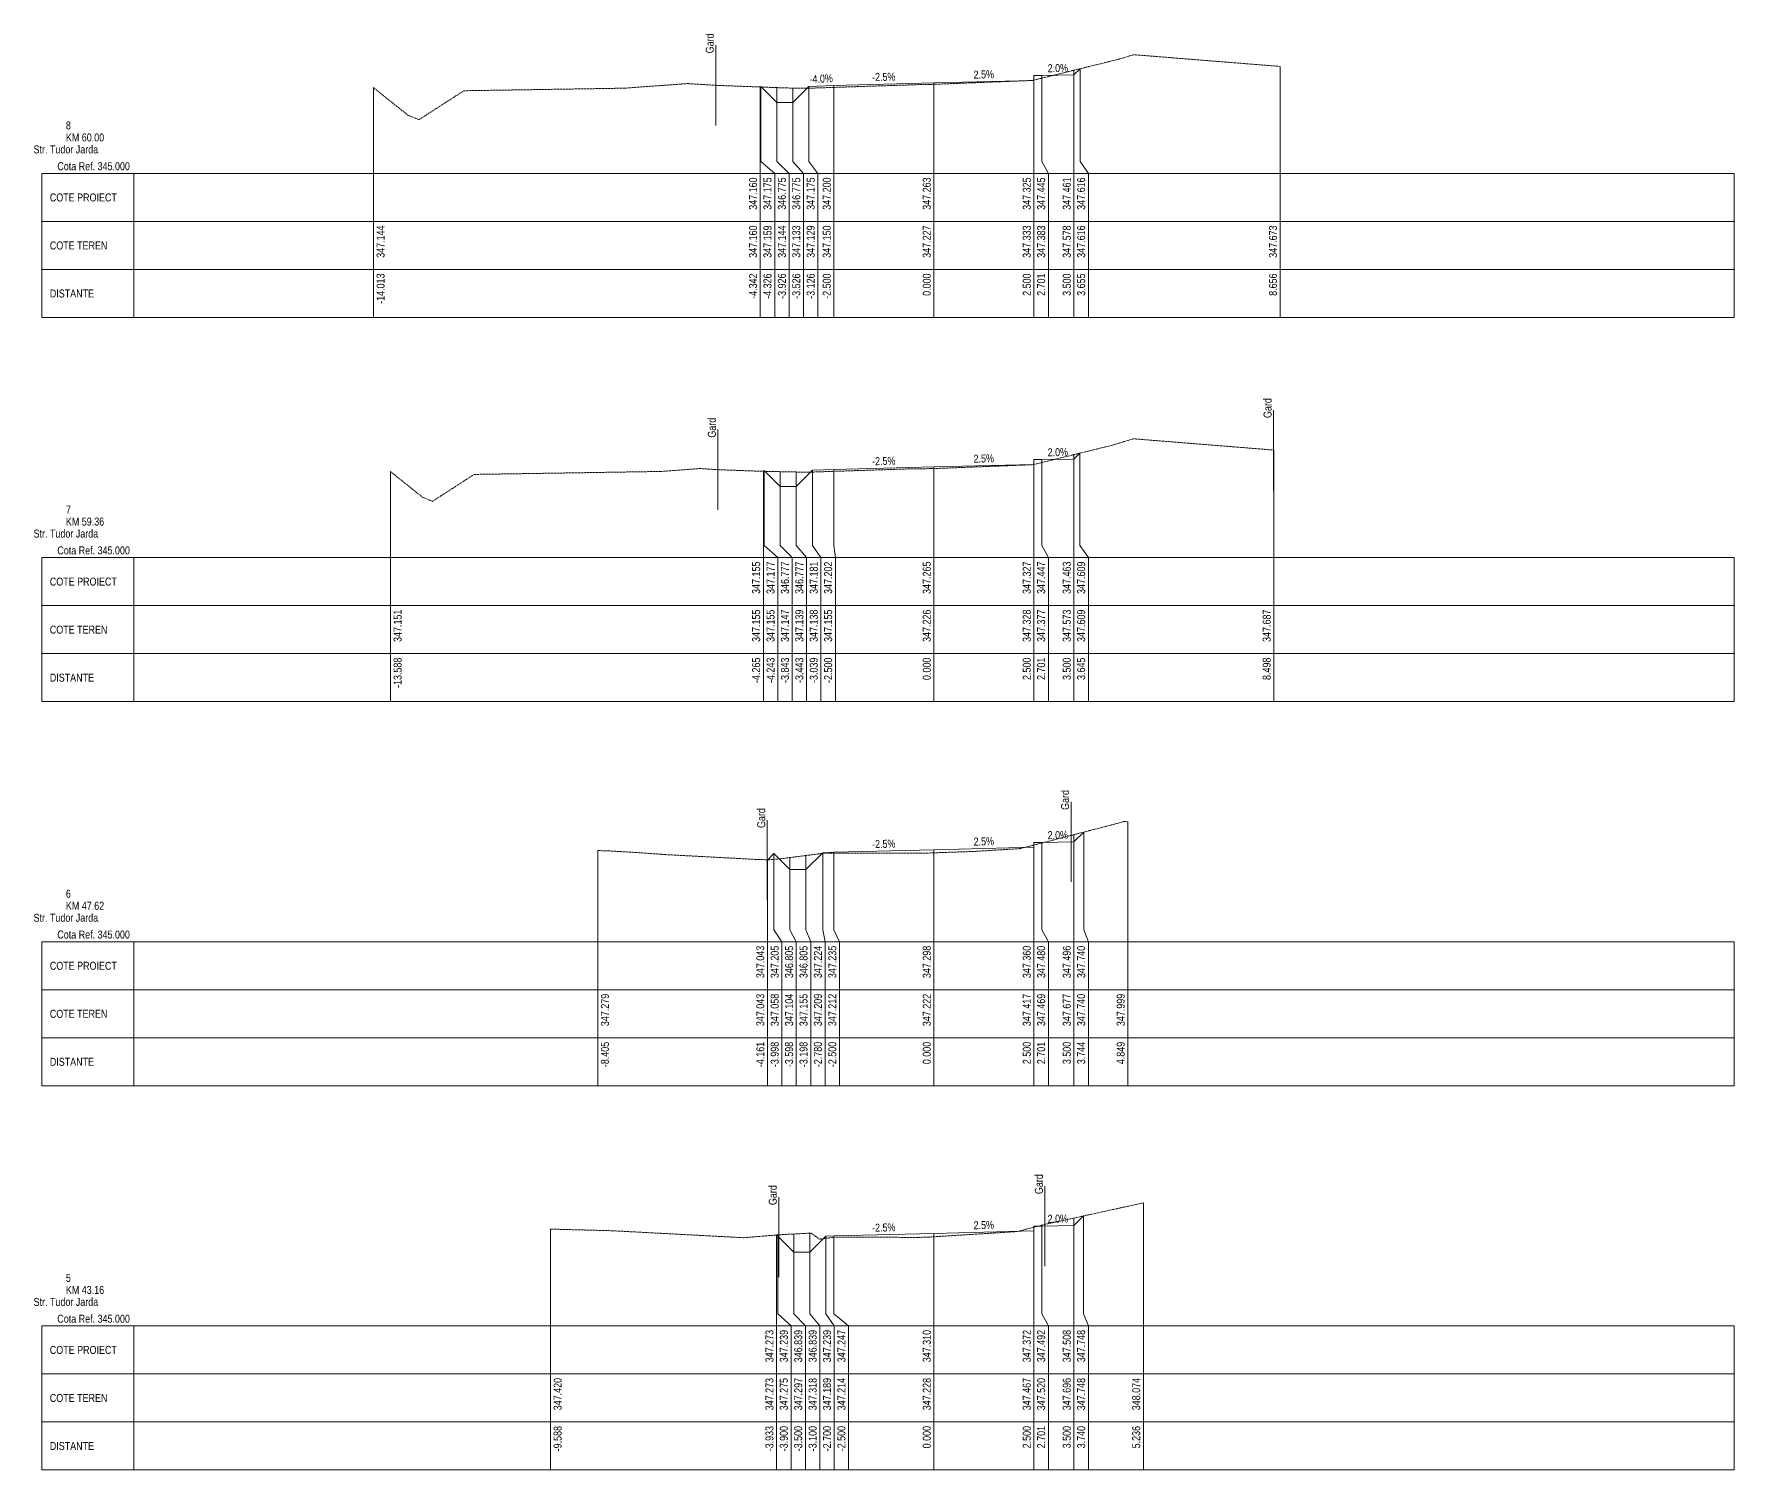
# Paper-space layout 'Str. Tudor Jarda-XS-1' of a CAD drawing. Extents: x 5 to 860, y 10 to 5944.
# Drawn here: x 5 to 430, y 394 to 752.8 of the extents above; entities that cross this region are included whole.
import ezdxf
from ezdxf.enums import TextEntityAlignment as Align

# ---------------------------------------------------------------- set-up
doc = ezdxf.new("R2010")
doc.units = 0
doc.linetypes.add('DASHED2', pattern=[0.375, 0.25, -0.125])
doc.layers.add('ARD-No Plot', color=1, linetype='Continuous', lineweight=0, plot=False)
for name, color, linetype, lineweight in [('DESIGN-TEXT', 7, 'Continuous', 0), ('EXISTING-TEXT', 7, 'Continuous', 0), ('LINES', 7, 'Continuous', 0), ('Text', 7, 'Continuous', 0), ('X-RL', 7, 'Continuous', 0), ('XPLOT-DESIGN', 5, 'Continuous', 0), ('XPLOT-EXISTING', 3, 'DASHED2', 0), ('XPLOT-GRADE', 7, 'Continuous', 0), ('XPLOT-KM', 7, 'Continuous', 0), ('XPLOT-TITLE', 7, 'Continuous', 0)]:
    doc.layers.add(name, color=color, linetype=linetype, lineweight=lineweight)
doc.styles.add('Arial', font='arial.ttf', dxfattribs={"width": 0.8})

psp = doc.layouts.new('Str. Tudor Jarda-XS-1')

# ---------------------------------------------------------------- linework, layer by layer
at = {"layer": 'LINES'}
for p, q in [((175.443, 750.015), (175.443, 730.015)), ((265, 721), (265, 743.784)), ((265, 721), (265, 743.784)), ((265, 721), (265, 743.784)), ((266.549, 721), (266.549, 744.164)), ((266.549, 721), (266.549, 744.164)), ((266.549, 721), (266.549, 744.164)), ((316.557, 721), (316.557, 744.732)), ((316.557, 721), (316.557, 744.732)), ((186.585, 721), (186.585, 739.599)), ((186.585, 721), (186.585, 739.599)), ((186.585, 721), (186.585, 739.599)), ((186.741, 721), (186.741, 739.754)), ((186.741, 721), (186.741, 739.754)), ((186.741, 721), (186.741, 739.754)), ((198.741, 721), (198.741, 739.755)), ((198.741, 721), (198.741, 739.755)), ((198.741, 721), (198.741, 739.755)), ((205, 721), (205, 740.005)), ((205, 721), (205, 740.005)), ((205, 721), (205, 740.005)), ((230, 721), (230, 740.63)), ((230, 721), (230, 740.63)), ((230, 721), (230, 740.63)), ((255, 721), (255, 741.334)), ((255, 721), (255, 741.334)), ((255, 721), (255, 741.334)), ((257.01, 721), (257.01, 742.455)), ((257.01, 721), (257.01, 742.455)), ((257.01, 721), (257.01, 742.455)), ((89.866, 721), (89.866, 739.441)), ((89.866, 721), (89.866, 739.441)), ((190.741, 721), (190.741, 739.444)), ((190.741, 721), (190.741, 739.444)), ((190.741, 721), (190.741, 739.444)), ((194.741, 721), (194.741, 739.328)), ((194.741, 721), (194.741, 739.328)), ((194.741, 721), (194.741, 739.328)), ((89.866, 718), (89.866, 721)), ((89.866, 718), (89.866, 721)), ((186.585, 718), (186.585, 721)), ((186.585, 718), (186.585, 721)), ((186.585, 718), (186.585, 721)), ((190.185, 718), (186.741, 721)), ((190.185, 718), (186.741, 721)), ((190.185, 718), (186.741, 721)), ((193.785, 718), (190.741, 721)), ((193.785, 718), (190.741, 721)), ((193.785, 718), (190.741, 721)), ((197.385, 718), (194.741, 721)), ((197.385, 718), (194.741, 721)), ((197.385, 718), (194.741, 721)), ((200.985, 718), (198.741, 721)), ((200.985, 718), (198.741, 721)), ((200.985, 718), (198.741, 721)), ((205, 718), (205, 721)), ((205, 718), (205, 721)), ((205, 718), (205, 721)), ((230, 718), (230, 721)), ((230, 718), (230, 721)), ((230, 718), (230, 721)), ((255, 718), (255, 721)), ((255, 718), (255, 721)), ((255, 718), (255, 721)), ((258.6, 718), (257.01, 721)), ((258.6, 718), (257.01, 721)), ((258.6, 718), (257.01, 721)), ((265, 718), (265, 721)), ((265, 718), (265, 721)), ((265, 718), (265, 721)), ((268.6, 718), (266.549, 721)), ((268.6, 718), (266.549, 721)), ((268.6, 718), (266.549, 721)), ((316.557, 718), (316.557, 721)), ((316.557, 718), (316.557, 721)), ((6.982, 706), (6.982, 718)), ((6.982, 718), (30, 718)), ((30, 682), (30, 718)), ((30, 718), (430, 718)), ((89.866, 682), (89.866, 718)), ((89.866, 682), (89.866, 718)), ((186.585, 682), (186.585, 718)), ((186.585, 682), (186.585, 718)), ((186.585, 682), (186.585, 718)), ((190.185, 682), (190.185, 718)), ((190.185, 682), (190.185, 718)), ((190.185, 682), (190.185, 718)), ((193.785, 682), (193.785, 718)), ((193.785, 682), (193.785, 718)), ((193.785, 682), (193.785, 718)), ((197.385, 682), (197.385, 718)), ((197.385, 682), (197.385, 718)), ((197.385, 682), (197.385, 718)), ((200.985, 682), (200.985, 718)), ((200.985, 682), (200.985, 718)), ((200.985, 682), (200.985, 718)), ((205, 682), (205, 718)), ((205, 682), (205, 718)), ((205, 682), (205, 718)), ((230, 682), (230, 718)), ((230, 682), (230, 718)), ((230, 682), (230, 718)), ((255, 682), (255, 718)), ((255, 682), (255, 718)), ((255, 682), (255, 718)), ((258.6, 682), (258.6, 718)), ((258.6, 682), (258.6, 718)), ((258.6, 682), (258.6, 718)), ((265, 682), (265, 718)), ((265, 682), (265, 718)), ((265, 682), (265, 718)), ((268.6, 682), (268.6, 718)), ((268.6, 682), (268.6, 718)), ((268.6, 682), (268.6, 718)), ((316.557, 682), (316.557, 718)), ((316.557, 682), (316.557, 718)), ((430, 682), (430, 718)), ((6.982, 694), (6.982, 706)), ((6.982, 706), (30, 706)), ((30, 706), (6.982, 706)), ((30, 706), (430, 706)), ((6.982, 682), (6.982, 694)), ((6.982, 694), (30, 694)), ((30, 694), (6.982, 694)), ((30, 694), (430, 694)), ((30, 682), (6.982, 682)), ((30, 682), (430, 682)), ((314.897, 658.876), (314.897, 638.876)), ((175.975, 653.973), (175.975, 633.973)), ((257.01, 625), (257.01, 646.473)), ((257.01, 625), (257.01, 646.473)), ((257.01, 625), (257.01, 646.473)), ((265, 625), (265, 647.73)), ((265, 625), (265, 647.73)), ((265, 625), (265, 647.73)), ((266.454, 625), (266.454, 648.087)), ((266.454, 625), (266.454, 648.087)), ((266.454, 625), (266.454, 648.087)), ((314.977, 625), (314.977, 648.87)), ((314.977, 625), (314.977, 648.87)), ((94.123, 625), (94.123, 643.515)), ((94.123, 625), (94.123, 643.515)), ((187.35, 625), (187.35, 643.551)), ((187.35, 625), (187.35, 643.551)), ((187.35, 625), (187.35, 643.551)), ((187.57, 625), (187.57, 643.771)), ((187.57, 625), (187.57, 643.771)), ((187.57, 625), (187.57, 643.771)), ((191.57, 625), (191.57, 643.469)), ((191.57, 625), (191.57, 643.469)), ((191.57, 625), (191.57, 643.469)), ((195.57, 625), (195.57, 643.391)), ((195.57, 625), (195.57, 643.391)), ((195.57, 625), (195.57, 643.391)), ((199.606, 625), (199.606, 643.807)), ((199.606, 625), (199.606, 643.807)), ((199.606, 625), (199.606, 643.807)), ((205, 625), (205, 644.023)), ((205, 625), (205, 644.023)), ((205, 625), (205, 644.023)), ((230, 625), (230, 644.648)), ((230, 625), (230, 644.648)), ((230, 625), (230, 644.648)), ((255, 625), (255, 645.279)), ((255, 625), (255, 645.279)), ((255, 625), (255, 645.279)), ((94.123, 622), (94.123, 625)), ((94.123, 622), (94.123, 625)), ((187.35, 622), (187.35, 625)), ((187.35, 622), (187.35, 625)), ((187.35, 622), (187.35, 625)), ((190.95, 622), (187.57, 625)), ((190.95, 622), (187.57, 625)), ((190.95, 622), (187.57, 625)), ((194.55, 622), (191.57, 625)), ((194.55, 622), (191.57, 625)), ((194.55, 622), (191.57, 625)), ((198.15, 622), (195.57, 625)), ((198.15, 622), (195.57, 625)), ((198.15, 622), (195.57, 625)), ((201.75, 622), (199.606, 625)), ((201.75, 622), (199.606, 625)), ((201.75, 622), (199.606, 625)), ((205.35, 622), (205, 625)), ((205.35, 622), (205, 625)), ((205.35, 622), (205, 625)), ((230, 622), (230, 625)), ((230, 622), (230, 625)), ((230, 622), (230, 625)), ((255, 622), (255, 625)), ((255, 622), (255, 625)), ((255, 622), (255, 625)), ((258.6, 622), (257.01, 625)), ((258.6, 622), (257.01, 625)), ((258.6, 622), (257.01, 625)), ((265, 622), (265, 625)), ((265, 622), (265, 625)), ((265, 622), (265, 625)), ((268.6, 622), (266.454, 625)), ((268.6, 622), (266.454, 625)), ((268.6, 622), (266.454, 625)), ((314.977, 622), (314.977, 625)), ((314.977, 622), (314.977, 625)), ((6.982, 610), (6.982, 622)), ((6.982, 622), (30, 622)), ((30, 586), (30, 622)), ((30, 622), (430, 622)), ((94.123, 586), (94.123, 622)), ((94.123, 586), (94.123, 622)), ((187.35, 586), (187.35, 622)), ((187.35, 586), (187.35, 622)), ((187.35, 586), (187.35, 622)), ((190.95, 586), (190.95, 622)), ((190.95, 586), (190.95, 622)), ((190.95, 586), (190.95, 622)), ((194.55, 586), (194.55, 622)), ((194.55, 586), (194.55, 622)), ((194.55, 586), (194.55, 622)), ((198.15, 586), (198.15, 622)), ((198.15, 586), (198.15, 622)), ((198.15, 586), (198.15, 622)), ((201.75, 586), (201.75, 622)), ((201.75, 586), (201.75, 622)), ((201.75, 586), (201.75, 622)), ((205.35, 586), (205.35, 622)), ((205.35, 586), (205.35, 622)), ((205.35, 586), (205.35, 622)), ((230, 586), (230, 622)), ((230, 586), (230, 622)), ((230, 586), (230, 622)), ((255, 586), (255, 622)), ((255, 586), (255, 622)), ((255, 586), (255, 622)), ((258.6, 586), (258.6, 622)), ((258.6, 586), (258.6, 622)), ((258.6, 586), (258.6, 622)), ((265, 586), (265, 622)), ((265, 586), (265, 622)), ((265, 586), (265, 622)), ((268.6, 586), (268.6, 622)), ((268.6, 586), (268.6, 622)), ((268.6, 586), (268.6, 622)), ((314.977, 586), (314.977, 622)), ((314.977, 586), (314.977, 622)), ((430, 586), (430, 622)), ((6.982, 598), (6.982, 610)), ((6.982, 610), (30, 610)), ((30, 610), (6.982, 610)), ((30, 610), (430, 610)), ((6.982, 586), (6.982, 598)), ((6.982, 598), (30, 598)), ((30, 598), (6.982, 598)), ((30, 598), (430, 598)), ((30, 586), (6.982, 586)), ((30, 586), (430, 586)), ((264.276, 560.946), (264.276, 540.946)), ((188.329, 556.423), (188.329, 536.423)), ((265, 529), (265, 552.766)), ((265, 529), (265, 552.766)), ((265, 529), (265, 552.766)), ((267.437, 529), (267.437, 553.398)), ((267.437, 529), (267.437, 553.398)), ((267.437, 529), (267.437, 553.398)), ((278.485, 529), (278.485, 555.987)), ((278.485, 529), (278.485, 555.987)), ((145.951, 529), (145.951, 548.792)), ((145.951, 529), (145.951, 548.792)), ((202.2, 529), (202.2, 548.238)), ((202.2, 529), (202.2, 548.238)), ((202.2, 529), (202.2, 548.238)), ((205, 529), (205, 548.35)), ((205, 529), (205, 548.35)), ((205, 529), (205, 548.35)), ((230, 529), (230, 548.975)), ((230, 529), (230, 548.975)), ((230, 529), (230, 548.975)), ((255, 529), (255, 550.174)), ((255, 529), (255, 550.174)), ((255, 529), (255, 550.174)), ((257.01, 529), (257.01, 550.8)), ((257.01, 529), (257.01, 550.8)), ((257.01, 529), (257.01, 550.8)), ((188.391, 529), (188.391, 546.429)), ((188.391, 529), (188.391, 546.429)), ((188.391, 529), (188.391, 546.429)), ((190.015, 529), (190.015, 548.053)), ((190.015, 529), (190.015, 548.053)), ((190.015, 529), (190.015, 548.053)), ((194.015, 529), (194.015, 547.039)), ((194.015, 529), (194.015, 547.039)), ((194.015, 529), (194.015, 547.039)), ((198.015, 529), (198.015, 547.55)), ((198.015, 529), (198.015, 547.55)), ((198.015, 529), (198.015, 547.55)), ((145.951, 526), (145.951, 529)), ((145.951, 526), (145.951, 529)), ((188.391, 526), (188.391, 529)), ((188.391, 526), (188.391, 529)), ((188.391, 526), (188.391, 529)), ((191.991, 526), (190.015, 529)), ((191.991, 526), (190.015, 529)), ((191.991, 526), (190.015, 529)), ((195.591, 526), (194.015, 529)), ((195.591, 526), (194.015, 529)), ((195.591, 526), (194.015, 529)), ((199.191, 526), (198.015, 529)), ((199.191, 526), (198.015, 529)), ((199.191, 526), (198.015, 529)), ((202.791, 526), (202.2, 529)), ((202.791, 526), (202.2, 529)), ((202.791, 526), (202.2, 529)), ((206.391, 526), (205, 529)), ((206.391, 526), (205, 529)), ((206.391, 526), (205, 529)), ((230, 526), (230, 529)), ((230, 526), (230, 529)), ((230, 526), (230, 529)), ((255, 526), (255, 529)), ((255, 526), (255, 529)), ((255, 526), (255, 529)), ((258.6, 526), (257.01, 529)), ((258.6, 526), (257.01, 529)), ((258.6, 526), (257.01, 529)), ((265, 526), (265, 529)), ((265, 526), (265, 529)), ((265, 526), (265, 529)), ((268.6, 526), (267.437, 529)), ((268.6, 526), (267.437, 529)), ((268.6, 526), (267.437, 529)), ((278.485, 526), (278.485, 529)), ((278.485, 526), (278.485, 529)), ((6.982, 514), (6.982, 526)), ((6.982, 526), (30, 526)), ((30, 490), (30, 526)), ((30, 526), (430, 526)), ((145.951, 490), (145.951, 526)), ((145.951, 490), (145.951, 526)), ((188.391, 490), (188.391, 526)), ((188.391, 490), (188.391, 526)), ((188.391, 490), (188.391, 526)), ((191.991, 490), (191.991, 526)), ((191.991, 490), (191.991, 526)), ((191.991, 490), (191.991, 526)), ((195.591, 490), (195.591, 526)), ((195.591, 490), (195.591, 526)), ((195.591, 490), (195.591, 526)), ((199.191, 490), (199.191, 526)), ((199.191, 490), (199.191, 526)), ((199.191, 490), (199.191, 526)), ((202.791, 490), (202.791, 526)), ((202.791, 490), (202.791, 526)), ((202.791, 490), (202.791, 526)), ((206.391, 490), (206.391, 526)), ((206.391, 490), (206.391, 526)), ((206.391, 490), (206.391, 526)), ((230, 490), (230, 526)), ((230, 490), (230, 526)), ((230, 490), (230, 526)), ((255, 490), (255, 526)), ((255, 490), (255, 526)), ((255, 490), (255, 526)), ((258.6, 490), (258.6, 526)), ((258.6, 490), (258.6, 526)), ((258.6, 490), (258.6, 526)), ((265, 490), (265, 526)), ((265, 490), (265, 526)), ((265, 490), (265, 526)), ((268.6, 490), (268.6, 526)), ((268.6, 490), (268.6, 526)), ((268.6, 490), (268.6, 526)), ((278.485, 490), (278.485, 526)), ((278.485, 490), (278.485, 526)), ((430, 490), (430, 526)), ((6.982, 502), (6.982, 514)), ((6.982, 514), (30, 514)), ((30, 514), (6.982, 514)), ((30, 514), (430, 514)), ((6.982, 490), (6.982, 502)), ((6.982, 502), (30, 502)), ((30, 502), (6.982, 502)), ((30, 502), (430, 502)), ((30, 490), (6.982, 490)), ((30, 490), (430, 490)), ((257.725, 464.939), (257.725, 444.939)), ((191.2, 462.195), (191.2, 442.195)), ((282.357, 433), (282.357, 460.742)), ((282.357, 433), (282.357, 460.742)), ((257.01, 433), (257.01, 455.197)), ((257.01, 433), (257.01, 455.197)), ((257.01, 433), (257.01, 455.197)), ((265, 433), (265, 456.961)), ((265, 433), (265, 456.961)), ((265, 433), (265, 456.961)), ((267.399, 433), (267.399, 457.484)), ((267.399, 433), (267.399, 457.484)), ((267.399, 433), (267.399, 457.484)), ((134.12, 433), (134.12, 454.196)), ((134.12, 433), (134.12, 454.196)), ((190.669, 433), (190.669, 452.725)), ((190.669, 433), (190.669, 452.725)), ((190.669, 433), (190.669, 452.725)), ((191, 433), (191, 452.753)), ((191, 433), (191, 452.753)), ((191, 433), (191, 452.753)), ((195, 433), (195, 452.97)), ((195, 433), (195, 452.97)), ((195, 433), (195, 452.97)), ((199, 433), (199, 453.18)), ((199, 433), (199, 453.18)), ((199, 433), (199, 453.18)), ((203, 433), (203, 452.395)), ((203, 433), (203, 452.395)), ((203, 433), (203, 452.395)), ((205, 433), (205, 452.475)), ((205, 433), (205, 452.475)), ((205, 433), (205, 452.475)), ((230, 433), (230, 453.1)), ((230, 433), (230, 453.1)), ((230, 433), (230, 453.1)), ((255, 433), (255, 454.673)), ((255, 433), (255, 454.673)), ((255, 433), (255, 454.673)), ((6.982, 418), (6.982, 430)), ((6.982, 430), (30, 430)), ((30, 394), (30, 430)), ((30, 430), (430, 430)), ((134.12, 430), (134.12, 433)), ((134.12, 430), (134.12, 433)), ((134.12, 394), (134.12, 430)), ((134.12, 394), (134.12, 430)), ((190.669, 430), (190.669, 433)), ((190.669, 430), (190.669, 433)), ((190.669, 430), (190.669, 433)), ((190.669, 394), (190.669, 430)), ((190.669, 394), (190.669, 430)), ((190.669, 394), (190.669, 430)), ((194.269, 430), (191, 433)), ((194.269, 430), (191, 433)), ((194.269, 430), (191, 433)), ((194.269, 394), (194.269, 430)), ((194.269, 394), (194.269, 430)), ((194.269, 394), (194.269, 430)), ((197.869, 430), (195, 433)), ((197.869, 430), (195, 433)), ((197.869, 430), (195, 433)), ((197.869, 394), (197.869, 430)), ((197.869, 394), (197.869, 430)), ((197.869, 394), (197.869, 430)), ((201.469, 430), (199, 433)), ((201.469, 430), (199, 433)), ((201.469, 430), (199, 433)), ((201.469, 394), (201.469, 430)), ((201.469, 394), (201.469, 430)), ((201.469, 394), (201.469, 430)), ((205.069, 430), (203, 433)), ((205.069, 430), (203, 433)), ((205.069, 430), (203, 433)), ((208.669, 430), (205, 433)), ((208.669, 430), (205, 433)), ((208.669, 430), (205, 433)), ((205.069, 394), (205.069, 430)), ((205.069, 394), (205.069, 430)), ((205.069, 394), (205.069, 430)), ((208.669, 394), (208.669, 430)), ((208.669, 394), (208.669, 430)), ((208.669, 394), (208.669, 430)), ((230, 430), (230, 433)), ((230, 430), (230, 433)), ((230, 430), (230, 433)), ((230, 394), (230, 430)), ((230, 394), (230, 430)), ((230, 394), (230, 430)), ((255, 430), (255, 433)), ((255, 430), (255, 433)), ((255, 430), (255, 433)), ((255, 394), (255, 430)), ((255, 394), (255, 430)), ((255, 394), (255, 430)), ((258.6, 430), (257.01, 433)), ((258.6, 430), (257.01, 433)), ((258.6, 430), (257.01, 433)), ((258.6, 394), (258.6, 430)), ((258.6, 394), (258.6, 430)), ((258.6, 394), (258.6, 430)), ((265, 430), (265, 433)), ((265, 430), (265, 433)), ((265, 430), (265, 433)), ((265, 394), (265, 430)), ((265, 394), (265, 430)), ((265, 394), (265, 430)), ((268.6, 430), (267.399, 433)), ((268.6, 430), (267.399, 433)), ((268.6, 430), (267.399, 433)), ((268.6, 394), (268.6, 430)), ((268.6, 394), (268.6, 430)), ((268.6, 394), (268.6, 430)), ((282.357, 430), (282.357, 433)), ((282.357, 430), (282.357, 433)), ((282.357, 394), (282.357, 430)), ((282.357, 394), (282.357, 430)), ((430, 394), (430, 430)), ((6.982, 406), (6.982, 418)), ((6.982, 418), (30, 418)), ((30, 418), (6.982, 418)), ((30, 418), (430, 418)), ((6.982, 394), (6.982, 406)), ((6.982, 406), (30, 406)), ((30, 406), (6.982, 406)), ((30, 406), (430, 406)), ((30, 394), (6.982, 394)), ((30, 394), (430, 394))]:
    psp.add_line(p, q, dxfattribs=at)
at = {"layer": 'XPLOT-DESIGN'}
for p, q in [((265, 742.615), (266.549, 744.164)), ((186.585, 739.599), (186.741, 739.754)), ((186.741, 739.754), (190.741, 735.754)), ((194.741, 735.754), (198.741, 739.755)), ((198.741, 739.755), (205, 740.005)), ((205, 740.005), (230, 740.63)), ((230, 740.63), (255, 741.255)), ((255, 741.255), (255.01, 742.455)), ((255.01, 742.455), (257.01, 742.455)), ((257.01, 742.455), (265, 742.615)), ((190.741, 735.754), (194.741, 735.754)), ((255, 645.273), (255.01, 646.473)), ((255.01, 646.473), (257.01, 646.473)), ((257.01, 646.473), (265, 646.633)), ((265, 646.633), (266.454, 648.087)), ((187.35, 643.551), (187.57, 643.771)), ((187.57, 643.771), (191.57, 639.771)), ((195.57, 639.771), (199.606, 643.807)), ((199.606, 643.807), (205, 644.023)), ((205, 644.023), (230, 644.648)), ((230, 644.648), (255, 645.273)), ((191.57, 639.771), (195.57, 639.771)), ((265, 550.96), (267.437, 553.398)), ((198.015, 544.053), (202.2, 548.238)), ((202.2, 548.238), (205, 548.35)), ((205, 548.35), (230, 548.975)), ((230, 548.975), (255, 549.6)), ((255, 549.6), (255.01, 550.8)), ((255.01, 550.8), (257.01, 550.8)), ((257.01, 550.8), (265, 550.96)), ((188.391, 546.429), (190.015, 548.053)), ((190.015, 548.053), (194.015, 544.053)), ((194.015, 544.053), (198.015, 544.053)), ((255, 453.725), (255.01, 454.925)), ((255.01, 454.925), (257.01, 454.925)), ((257.01, 454.925), (265, 455.084)), ((265, 455.084), (267.399, 457.484)), ((190.669, 452.725), (191, 452.395)), ((191, 452.395), (195, 448.395)), ((199, 448.395), (203, 452.395)), ((203, 452.395), (205, 452.475)), ((205, 452.475), (230, 453.1)), ((230, 453.1), (255, 453.725)), ((195, 448.395), (199, 448.395))]:
    psp.add_line(p, q, dxfattribs=at)
at = {"layer": 'XPLOT-EXISTING'}
for p, q in [((257.01, 741.827), (265, 743.784)), ((265, 743.784), (266.549, 744.164)), ((266.549, 744.164), (276.14, 746.514)), ((276.14, 746.514), (279.916, 747.674)), ((279.916, 747.674), (316.557, 744.732)), ((152.805, 739.307), (168.384, 740.453)), ((168.384, 740.453), (175.443, 740.015)), ((175.443, 740.015), (186.585, 739.599)), ((186.585, 739.599), (186.741, 739.593)), ((186.741, 739.593), (190.741, 739.444)), ((198.741, 739.295), (205, 739.5)), ((205, 739.5), (227.393, 740.233)), ((227.393, 740.233), (228.942, 740.237)), ((228.942, 740.237), (230, 740.275)), ((230, 740.275), (230.3, 740.285)), ((230, 740.275), (230, 740.275)), ((230.3, 740.285), (254.592, 741.234)), ((254.592, 741.234), (255, 741.334)), ((255, 741.334), (257.01, 741.827)), ((89.866, 739.441), (98.483, 732.586)), ((101.246, 731.417), (112.503, 738.661)), ((112.503, 738.661), (124.732, 738.854)), ((124.732, 738.854), (152.805, 739.307)), ((190.741, 739.444), (192.87, 739.364)), ((192.87, 739.364), (194.741, 739.328)), ((194.741, 739.328), (197.898, 739.267)), ((197.898, 739.267), (198.741, 739.295)), ((98.483, 732.586), (101.246, 731.417)), ((274.622, 650.089), (279.84, 651.693)), ((279.84, 651.693), (314.977, 648.87)), ((257.01, 645.772), (265, 647.73)), ((265, 647.73), (266.454, 648.087)), ((266.454, 648.087), (274.622, 650.089)), ((94.123, 643.515), (102.079, 637.138)), ((104.634, 636.048), (115.06, 642.785)), ((115.06, 642.785), (129.352, 643.009)), ((129.352, 643.009), (161.753, 643.527)), ((161.753, 643.527), (171.492, 644.252)), ((171.492, 644.252), (175.975, 643.973)), ((175.975, 643.973), (187.242, 643.553)), ((187.242, 643.553), (187.35, 643.551)), ((187.35, 643.551), (187.57, 643.547)), ((187.57, 643.547), (191.57, 643.469)), ((191.57, 643.469), (195.57, 643.391)), ((195.57, 643.391), (198.371, 643.337)), ((198.371, 643.337), (199.606, 643.377)), ((199.606, 643.377), (205, 643.553)), ((205, 643.553), (225.238, 644.214)), ((225.238, 644.214), (229.126, 644.225)), ((229.126, 644.225), (230, 644.255)), ((230, 644.255), (232.503, 644.343)), ((230, 644.255), (230, 644.255)), ((232.503, 644.343), (254.733, 645.213)), ((254.733, 645.213), (255, 645.279)), ((255, 645.279), (257.01, 645.772)), ((102.079, 637.138), (104.634, 636.048)), ((257.01, 550.695), (265, 552.766)), ((265, 552.766), (267.437, 553.398)), ((267.437, 553.398), (275.902, 555.592)), ((275.902, 555.592), (277.459, 556.07)), ((277.459, 556.07), (278.485, 555.987)), ((145.951, 548.792), (148.739, 548.704)), ((148.739, 548.704), (154.909, 548.345)), ((154.909, 548.345), (163.161, 547.762)), ((226.46, 548.102), (230, 548.225)), ((230, 548.225), (240.18, 548.579)), ((230, 548.225), (230, 548.225)), ((240.18, 548.579), (251.548, 549.279)), ((251.548, 549.279), (255, 550.174)), ((255, 550.174), (257.01, 550.695)), ((163.161, 547.762), (185.223, 546.592)), ((185.223, 546.592), (188.25, 546.49)), ((188.25, 546.49), (188.329, 546.423)), ((188.329, 546.423), (188.391, 546.429)), ((188.391, 546.429), (190.015, 546.584)), ((190.015, 546.584), (191.766, 546.751)), ((191.766, 546.751), (194.015, 547.039)), ((194.015, 547.039), (198.015, 547.55)), ((198.015, 547.55), (202.2, 548.086)), ((202.2, 548.086), (202.443, 548.117)), ((202.443, 548.117), (205, 548.124)), ((205, 548.124), (216.899, 548.155)), ((216.899, 548.155), (226.46, 548.102)), ((267.399, 457.484), (282.357, 460.742)), ((255, 454.673), (257.01, 455.197)), ((257.01, 455.197), (257.551, 455.338)), ((257.551, 455.338), (265, 456.961)), ((265, 456.961), (267.399, 457.484)), ((134.12, 454.196), (149.468, 453.791)), ((149.468, 453.791), (182.489, 452.038)), ((182.489, 452.038), (190.669, 452.725)), ((190.669, 452.725), (191, 452.753)), ((191, 452.753), (191.2, 452.77)), ((191.2, 452.77), (195, 452.97)), ((195, 452.97), (199, 453.18)), ((199, 453.18), (199.296, 453.195)), ((199.296, 453.195), (201.378, 451.685)), ((201.378, 451.685), (203, 451.891)), ((203, 451.891), (205, 452.145)), ((205, 452.145), (205.443, 452.201)), ((205.443, 452.201), (208.511, 452.21)), ((208.511, 452.21), (226.051, 452.112)), ((226.051, 452.112), (228.966, 452.214)), ((228.966, 452.214), (230, 452.278)), ((230, 452.278), (250.816, 453.582)), ((230, 452.278), (230, 452.278)), ((250.816, 453.582), (255, 454.673))]:
    psp.add_line(p, q, dxfattribs=at)

# ---------------------------------------------------------------- texts
at = {"layer": 'ARD-No Plot', "style": 'Arial', "width": 0.8}
for p in [(13, 723), (13, 627), (13, 531), (13, 435)]:
    psp.add_text('Str. Tudor Jarda', height=2, dxfattribs=at).set_placement(p, align=Align.CENTER)
at = {"layer": 'DESIGN-TEXT', "style": 'Arial', "width": 0.8}
for s, p in [('347.160', (185.785, 717)), ('347.175', (189.385, 717)), ('346.775', (192.985, 717)), ('346.775', (196.585, 717)), ('347.175', (200.185, 717)), ('347.200', (204.2, 717)), ('347.263', (229.2, 717)), ('347.325', (254.2, 717)), ('347.445', (257.8, 717)), ('347.461', (264.2, 717)), ('347.616', (267.8, 717)), ('347.155', (186.55, 621)), ('347.177', (190.15, 621)), ('346.777', (193.75, 621)), ('346.777', (197.35, 621)), ('347.181', (200.95, 621)), ('347.202', (204.55, 621)), ('347.265', (229.2, 621)), ('347.327', (254.2, 621)), ('347.447', (257.8, 621)), ('347.463', (264.2, 621)), ('347.609', (267.8, 621)), ('347.043', (187.591, 525)), ('347.205', (191.191, 525)), ('346.805', (194.791, 525)), ('346.805', (198.391, 525)), ('347.224', (201.991, 525)), ('347.235', (205.591, 525)), ('347.298', (229.2, 525)), ('347.360', (254.2, 525)), ('347.480', (257.8, 525)), ('347.496', (264.2, 525)), ('347.740', (267.8, 525)), ('347.273', (189.869, 429)), ('347.239', (193.469, 429)), ('346.839', (197.069, 429)), ('346.839', (200.669, 429)), ('347.239', (204.269, 429)), ('347.247', (207.869, 429)), ('347.310', (229.2, 429)), ('347.372', (254.2, 429)), ('347.492', (257.8, 429)), ('347.508', (264.2, 429)), ('347.748', (267.8, 429))]:
    psp.add_text(s, height=2, rotation=90, dxfattribs=at).set_placement(p, align=Align.RIGHT)
at = {"layer": 'EXISTING-TEXT', "style": 'Arial', "width": 0.8}
for s, p in [('347.144', (92.666, 705)), ('347.160', (185.785, 705)), ('347.159', (189.385, 705)), ('347.144', (192.985, 705)), ('347.133', (196.585, 705)), ('347.129', (200.185, 705)), ('347.150', (204.2, 705)), ('347.227', (229.2, 705)), ('347.227', (229.2, 705)), ('347.333', (254.2, 705)), ('347.383', (257.8, 705)), ('347.578', (264.2, 705)), ('347.616', (267.8, 705)), ('347.673', (315.757, 705)), ('347.151', (96.923, 609)), ('347.155', (186.55, 609)), ('347.155', (190.15, 609)), ('347.147', (193.75, 609)), ('347.139', (197.35, 609)), ('347.138', (200.95, 609)), ('347.155', (204.55, 609)), ('347.226', (229.2, 609)), ('347.226', (229.2, 609)), ('347.328', (254.2, 609)), ('347.377', (257.8, 609)), ('347.573', (264.2, 609)), ('347.609', (267.8, 609)), ('347.687', (314.177, 609)), ('347.279', (148.751, 513)), ('347.043', (187.591, 513)), ('347.058', (191.191, 513)), ('347.104', (194.791, 513)), ('347.155', (198.391, 513)), ('347.209', (201.991, 513)), ('347.212', (205.591, 513)), ('347.222', (229.2, 513)), ('347.222', (229.2, 513)), ('347.417', (254.2, 513)), ('347.469', (257.8, 513)), ('347.677', (264.2, 513)), ('347.740', (267.8, 513)), ('347.999', (277.685, 513)), ('347.420', (136.92, 417)), ('347.273', (189.869, 417)), ('347.275', (193.469, 417)), ('347.297', (197.069, 417)), ('347.318', (200.669, 417)), ('347.189', (204.269, 417)), ('347.214', (207.869, 417)), ('347.228', (229.2, 417)), ('347.228', (229.2, 417)), ('347.467', (254.2, 417)), ('347.520', (257.8, 417)), ('347.696', (264.2, 417)), ('347.748', (267.8, 417)), ('348.074', (281.557, 417))]:
    psp.add_text(s, height=2, rotation=90, dxfattribs=at).set_placement(p, align=Align.RIGHT)
at = {"layer": 'Text', "style": 'Arial', "width": 0.8}
for p in [(174.943, 748.015), (314.397, 656.876), (175.475, 651.973), (263.776, 558.946), (187.829, 554.423), (257.225, 462.939), (190.7, 460.195)]:
    psp.add_text('Gard', height=2, rotation=90, dxfattribs=at).set_placement(p)
for s, p in [('-14.013', (92.666, 693)), ('-14.013', (92.666, 693)), ('-4.342', (185.785, 693)), ('-4.342', (185.785, 693)), ('-4.342', (185.785, 693)), ('-4.326', (189.385, 693)), ('-4.326', (189.385, 693)), ('-4.326', (189.385, 693)), ('-3.926', (192.985, 693)), ('-3.926', (192.985, 693)), ('-3.926', (192.985, 693)), ('-3.526', (196.585, 693)), ('-3.526', (196.585, 693)), ('-3.526', (196.585, 693)), ('-3.126', (200.185, 693)), ('-3.126', (200.185, 693)), ('-3.126', (200.185, 693)), ('-2.500', (204.2, 693)), ('-2.500', (204.2, 693)), ('-2.500', (204.2, 693)), ('0.000', (229.2, 693)), ('0.000', (229.2, 693)), ('0.000', (229.2, 693)), ('2.500', (254.2, 693)), ('2.500', (254.2, 693)), ('2.500', (254.2, 693)), ('2.701', (257.8, 693)), ('2.701', (257.8, 693)), ('2.701', (257.8, 693)), ('3.500', (264.2, 693)), ('3.500', (264.2, 693)), ('3.500', (264.2, 693)), ('3.655', (267.8, 693)), ('3.655', (267.8, 693)), ('3.655', (267.8, 693)), ('8.656', (315.757, 693)), ('8.656', (315.757, 693)), ('-13.588', (96.923, 597)), ('-13.588', (96.923, 597)), ('-4.265', (186.55, 597)), ('-4.265', (186.55, 597)), ('-4.265', (186.55, 597)), ('-4.243', (190.15, 597)), ('-4.243', (190.15, 597)), ('-4.243', (190.15, 597)), ('-3.843', (193.75, 597)), ('-3.843', (193.75, 597)), ('-3.843', (193.75, 597)), ('-3.443', (197.35, 597)), ('-3.443', (197.35, 597)), ('-3.443', (197.35, 597)), ('-3.039', (200.95, 597)), ('-3.039', (200.95, 597)), ('-3.039', (200.95, 597)), ('-2.500', (204.55, 597)), ('-2.500', (204.55, 597)), ('-2.500', (204.55, 597)), ('0.000', (229.2, 597)), ('0.000', (229.2, 597)), ('0.000', (229.2, 597)), ('2.500', (254.2, 597)), ('2.500', (254.2, 597)), ('2.500', (254.2, 597)), ('2.701', (257.8, 597)), ('2.701', (257.8, 597)), ('2.701', (257.8, 597)), ('3.500', (264.2, 597)), ('3.500', (264.2, 597)), ('3.500', (264.2, 597)), ('3.645', (267.8, 597)), ('3.645', (267.8, 597)), ('3.645', (267.8, 597)), ('8.498', (314.177, 597)), ('8.498', (314.177, 597)), ('-8.405', (148.751, 501)), ('-8.405', (148.751, 501)), ('-4.161', (187.591, 501)), ('-4.161', (187.591, 501)), ('-4.161', (187.591, 501)), ('-3.998', (191.191, 501)), ('-3.998', (191.191, 501)), ('-3.998', (191.191, 501)), ('-3.598', (194.791, 501)), ('-3.598', (194.791, 501)), ('-3.598', (194.791, 501)), ('-3.198', (198.391, 501)), ('-3.198', (198.391, 501)), ('-3.198', (198.391, 501)), ('-2.780', (201.991, 501)), ('-2.780', (201.991, 501)), ('-2.780', (201.991, 501)), ('-2.500', (205.591, 501)), ('-2.500', (205.591, 501)), ('-2.500', (205.591, 501)), ('0.000', (229.2, 501)), ('0.000', (229.2, 501)), ('0.000', (229.2, 501)), ('2.500', (254.2, 501)), ('2.500', (254.2, 501)), ('2.500', (254.2, 501)), ('2.701', (257.8, 501)), ('2.701', (257.8, 501)), ('2.701', (257.8, 501)), ('3.500', (264.2, 501)), ('3.500', (264.2, 501)), ('3.500', (264.2, 501)), ('3.744', (267.8, 501)), ('3.744', (267.8, 501)), ('3.744', (267.8, 501)), ('4.849', (277.685, 501)), ('4.849', (277.685, 501)), ('-9.588', (136.92, 405)), ('-9.588', (136.92, 405)), ('-3.933', (189.869, 405)), ('-3.933', (189.869, 405)), ('-3.933', (189.869, 405)), ('-3.900', (193.469, 405)), ('-3.900', (193.469, 405)), ('-3.900', (193.469, 405)), ('-3.500', (197.069, 405)), ('-3.500', (197.069, 405)), ('-3.500', (197.069, 405)), ('-3.100', (200.669, 405)), ('-3.100', (200.669, 405)), ('-3.100', (200.669, 405)), ('-2.700', (204.269, 405)), ('-2.700', (204.269, 405)), ('-2.700', (204.269, 405)), ('-2.500', (207.869, 405)), ('-2.500', (207.869, 405)), ('-2.500', (207.869, 405)), ('0.000', (229.2, 405)), ('0.000', (229.2, 405)), ('0.000', (229.2, 405)), ('2.500', (254.2, 405)), ('2.500', (254.2, 405)), ('2.500', (254.2, 405)), ('2.701', (257.8, 405)), ('2.701', (257.8, 405)), ('2.701', (257.8, 405)), ('3.500', (264.2, 405)), ('3.500', (264.2, 405)), ('3.500', (264.2, 405)), ('3.740', (267.8, 405)), ('3.740', (267.8, 405)), ('3.740', (267.8, 405)), ('5.236', (281.557, 405)), ('5.236', (281.557, 405))]:
    psp.add_text(s, height=2, rotation=90, dxfattribs=at).set_placement(p, align=Align.RIGHT)
at = {"layer": 'X-RL', "style": 'Arial', "width": 0.8}
for p in [(29, 718.8), (29, 622.8), (29, 526.8), (29, 430.8)]:
    psp.add_text('Cota Ref. 345.000', height=2, dxfattribs=at).set_placement(p, align=Align.RIGHT)
at = {"layer": 'XPLOT-GRADE', "style": 'Arial', "width": 0.8}
for s, rotation, p in [('2.5%', 1.4321, (242.48, 741.742)), ('2.0%', 1.14576, (260.989, 743.335)), ('-4.0%', 2.29061, (201.838, 740.679)), ('-2.5%', 1.4321, (217.48, 741.117)), ('-2.5%', 1.4321, (217.48, 645.135)), ('2.5%', 1.4321, (242.48, 645.76)), ('2.0%', 1.14576, (260.989, 647.353)), ('2.0%', 1.14576, (260.989, 551.68)), ('-2.5%', 1.4321, (217.48, 549.463)), ('2.5%', 1.4321, (242.48, 550.088)), ('-2.5%', 1.4321, (217.48, 453.587)), ('2.5%', 1.4321, (242.48, 454.212)), ('2.0%', 1.14576, (260.989, 455.804))]:
    psp.add_text(s, height=2, rotation=rotation, dxfattribs=at).set_placement(p, align=Align.CENTER)
at = {"layer": 'XPLOT-KM', "style": 'Arial', "width": 0.8}
for s, p in [('8', (13, 729)), ('KM 60.00', (13, 726)), ('7', (13, 633)), ('KM 59.36', (13, 630)), ('6', (13, 537)), ('KM 47.62', (13, 534)), ('5', (13, 441)), ('KM 43.16', (13, 438))]:
    psp.add_text(s, height=2, dxfattribs=at).set_placement(p)
at = {"layer": 'XPLOT-TITLE', "style": 'Arial', "width": 0.8}
for s, p in [('COTE PROIECT', (8.982, 711)), ('COTE TEREN', (8.982, 699)), ('DISTANTE', (8.982, 687)), ('COTE PROIECT', (8.982, 615)), ('COTE TEREN', (8.982, 603)), ('DISTANTE', (8.982, 591)), ('COTE PROIECT', (8.982, 519)), ('COTE TEREN', (8.982, 507)), ('DISTANTE', (8.982, 495)), ('COTE PROIECT', (8.982, 423)), ('COTE TEREN', (8.982, 411)), ('DISTANTE', (8.982, 399))]:
    psp.add_text(s, height=2, dxfattribs=at).set_placement(p)

doc.saveas('drawing.dxf')
